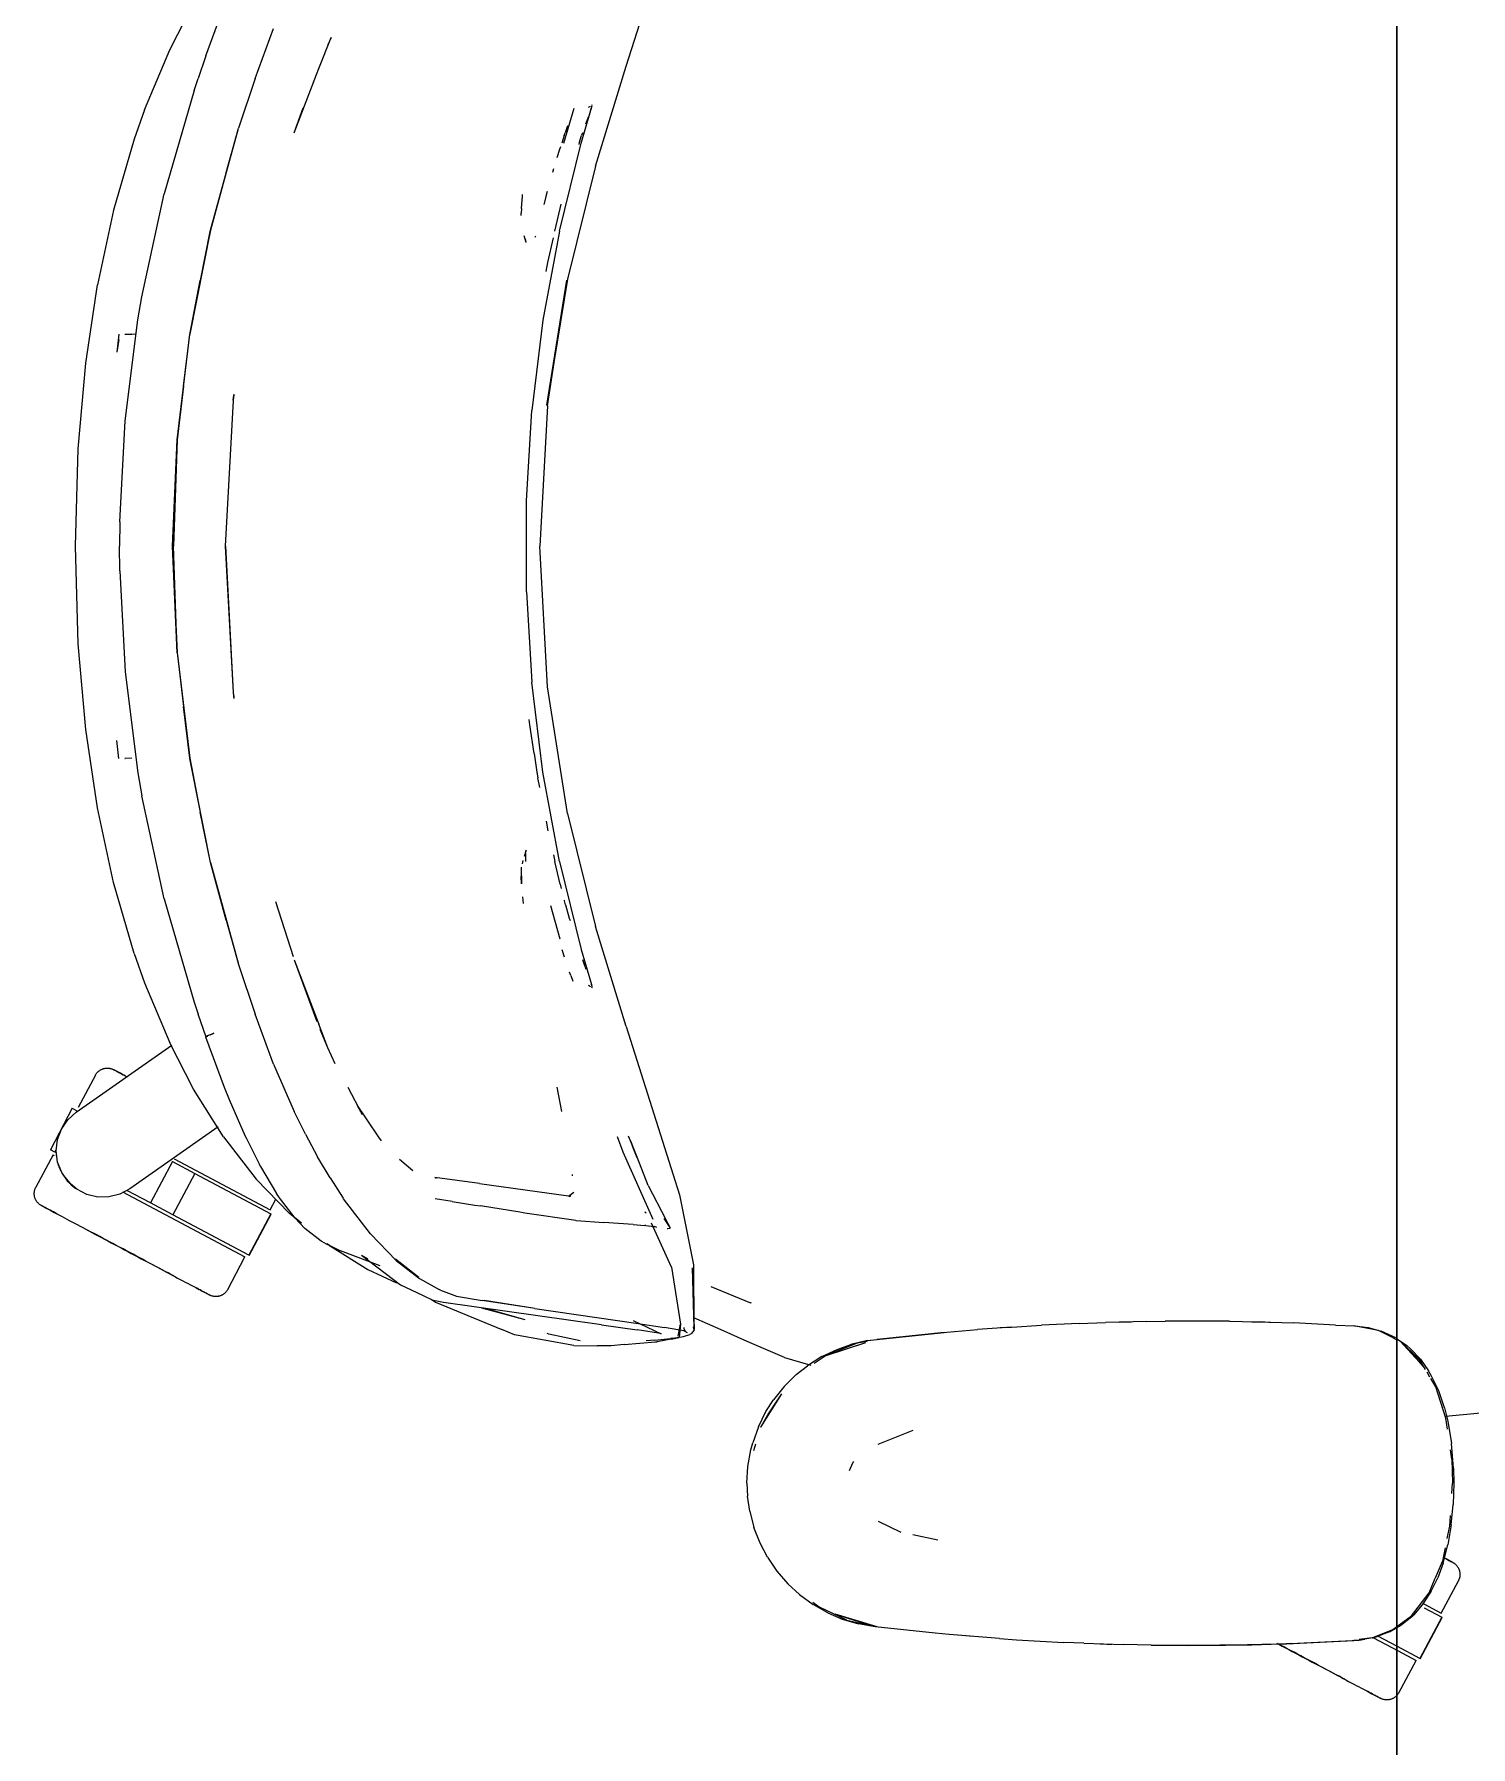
# Model space of a CAD drawing. Header units: millimetres. Extents: x 155927 to 317870, y -36033 to 97293.
# Drawn here: x 185136 to 185565, y 33172 to 33683 of the extents above; entities that cross this region are included whole.
import ezdxf

# ---------------------------------------------------------------- set-up
doc = ezdxf.new("R2010")
doc.units = ezdxf.units.MM
doc.header["$MEASUREMENT"] = 0
doc.layers.add('G-IMPT', color=8, linetype='CONTINUOUS', lineweight=9)
doc.layers.add('I-FURN', color=8, linetype='CONTINUOUS', lineweight=9)

msp = doc.modelspace()

# ---------------------------------------------------------------- linework, layer by layer
at = {"layer": 'G-IMPT'}
for p, q in [((185312.78, 33673.94), (185328.77, 33724.18)), ((185176.3, 33678.82), (185183.4, 33692.6)), ((185187.11, 33677.03), (185192.72, 33692.1)), ((185201.88, 33670.25), (185207.34, 33685.13)), ((185220.85, 33673.17), (185224.57, 33682.5)), ((185224.57, 33682.5), (185223.58, 33680.25)), ((185168.79, 33660.85), (185176.3, 33678.82)), ((185187.11, 33677.03), (185184.77, 33670.21)), ((185201.88, 33670.25), (185196.88, 33655.33)), ((185213.47, 33654), (185220.19, 33671.44)), ((185220.19, 33671.44), (185220.85, 33673.17)), ((185303.59, 33643.96), (185312.78, 33673.94)), ((185183.58, 33666.6), (185174.64, 33635.77)), ((185183.58, 33666.6), (185184.77, 33670.21)), ((185168.79, 33660.85), (185165.71, 33652.12)), ((185213.47, 33654), (185216.2, 33661.43)), ((185294.17, 33650.91), (185297.21, 33661.34)), ((185299.36, 33650.92), (185302.63, 33662.14)), ((185299.36, 33650.92), (185302.48, 33661.74)), ((185299.36, 33650.92), (185302.43, 33661.45)), ((185301.54, 33661.6), (185302.15, 33661.98)), ((185301.54, 33661.6), (185301.75, 33661.75)), ((185302.43, 33661.45), (185302.48, 33661.74)), ((185302.63, 33662.14), (185302.5, 33662.38)), ((185188.49, 33624.84), (185196.88, 33655.33)), ((185188.49, 33624.84), (185196.92, 33655.25)), ((185193.15, 33642.08), (185196.92, 33655.25)), ((185295.29, 33656.09), (185294.53, 33653.93)), ((185300.74, 33656.69), (185301.09, 33657.66)), ((185301.09, 33657.66), (185301.49, 33658.73)), ((185165.71, 33652.12), (185159.54, 33630.87)), ((185292.82, 33624.6), (185299.36, 33650.92)), ((185294.28, 33653.21), (185293.51, 33650.91)), ((185294.28, 33653.21), (185294.53, 33653.93)), ((185298.74, 33650.91), (185298.59, 33650.46)), ((185298.74, 33650.91), (185299.47, 33653.14)), ((185299.76, 33653.94), (185299.47, 33653.14)), ((185292.88, 33648.99), (185292.1, 33646.5)), ((185293.13, 33649.77), (185292.88, 33648.99)), ((185193.15, 33642.08), (185188.49, 33624.84)), ((185291.1, 33643.2), (185290.77, 33642.08)), ((185303.59, 33643.96), (185295.28, 33610.28)), ((185167.97, 33604.98), (185174.64, 33635.77)), ((185281.5, 33631.35), (185281.77, 33635.06)), ((185281.77, 33635.06), (185281.81, 33635.54)), ((185289.19, 33636.41), (185288.2, 33632.55)), ((185289.19, 33636.41), (185288.8, 33634.89)), ((185159.54, 33630.87), (185154.73, 33608.51)), ((185281.39, 33629.28), (185281.4, 33629.98)), ((185281.5, 33631.35), (185281.4, 33629.98)), ((185291.5, 33624.58), (185293.05, 33631.33)), ((185293.05, 33631.33), (185293.39, 33632.62)), ((185182.32, 33593.71), (185188.53, 33624.95)), ((185188.53, 33624.95), (185182.32, 33593.79)), ((185188.49, 33624.84), (185185.42, 33609.81)), ((185292.82, 33624.6), (185287.89, 33597.93)), ((185282.93, 33621.19), (185282.24, 33623.14)), ((185282.93, 33621.19), (185282.71, 33622.24)), ((185285.6, 33622.79), (185285.73, 33623.2)), ((185289.34, 33615.19), (185291.04, 33622.61)), ((185288.87, 33612.55), (185289.34, 33615.19)), ((185182.32, 33593.71), (185185.42, 33609.81)), ((185295.28, 33610.28), (185289.02, 33572.54)), ((185289.02, 33572.54), (185295.02, 33609.9)), ((185289.28, 33572.37), (185295.02, 33609.9)), ((185151.23, 33585.09), (185154.73, 33608.51)), ((185166.78, 33598.06), (185167.97, 33604.98)), ((185161.14, 33593.79), (185160.49, 33588.38)), ((185162.9, 33593.82), (185164.99, 33593.75)), ((185162.9, 33593.82), (185163.01, 33593.82)), ((185162.97, 33567.89), (185166.78, 33598.06)), ((185166.23, 33593.71), (185164.99, 33593.75)), ((185178.5, 33562.2), (185182.32, 33593.79)), ((185178.53, 33562.16), (185182.32, 33593.71)), ((185180.38, 33578.23), (185182.32, 33593.71)), ((185287.89, 33597.93), (185284.59, 33571.01)), ((185161.06, 33592.15), (185160.49, 33588.38)), ((185148.97, 33559.52), (185151.23, 33585.09)), ((185180.38, 33578.23), (185178.53, 33562.16)), ((185192.99, 33530.38), (185195.49, 33575.72)), ((185195.49, 33575.72), (185195.26, 33574.11)), ((185195.26, 33574.11), (185195.49, 33575.41)), ((185195.54, 33575.66), (185195.49, 33575.41)), ((185161.36, 33537.69), (185162.97, 33567.89)), ((185282.94, 33543.94), (185284.59, 33571.01)), ((185289.28, 33572.37), (185286.93, 33530.38)), ((185148.12, 33530.38), (185148.97, 33559.52)), ((185177.16, 33530.38), (185178.5, 33562.2)), ((185178.53, 33562.16), (185177.39, 33530.38)), ((185178.53, 33562.16), (185177.86, 33547.26)), ((185177.86, 33547.26), (185177.39, 33530.38)), ((185282.94, 33516.82), (185282.94, 33543.94)), ((185161.36, 33537.69), (185161.26, 33530.38)), ((185148.97, 33501.24), (185148.12, 33530.38)), ((185161.36, 33523.07), (185161.26, 33530.38)), ((185178.5, 33498.56), (185177.16, 33530.38)), ((185177.86, 33513.5), (185177.39, 33530.38)), ((185178.53, 33498.6), (185177.39, 33530.38)), ((185192.93, 33530.38), (185195.26, 33486.65)), ((185192.99, 33530.38), (185195.26, 33486.65)), ((185289.28, 33488.39), (185286.93, 33530.38)), ((185161.36, 33523.07), (185162.97, 33492.86)), ((185282.94, 33516.82), (185284.59, 33489.75)), ((185177.86, 33513.5), (185178.53, 33498.6)), ((185151.23, 33475.67), (185148.97, 33501.24)), ((185178.5, 33498.56), (185182.32, 33466.97)), ((185178.53, 33498.6), (185182.32, 33467.05)), ((185178.53, 33498.6), (185180.38, 33482.52)), ((185162.97, 33492.86), (185166.78, 33462.69)), ((185195.26, 33486.65), (185195.52, 33484.87)), ((185195.26, 33486.65), (185195.49, 33485.35)), ((185287.89, 33462.83), (185284.59, 33489.75)), ((185295.28, 33450.48), (185289.28, 33488.39)), ((185182.32, 33467.05), (185180.38, 33482.52)), ((185195.54, 33485.1), (185195.49, 33485.35)), ((185283.97, 33476.98), (185283.79, 33478.64)), ((185285.26, 33468.46), (185283.97, 33476.98)), ((185154.73, 33452.25), (185151.23, 33475.67)), ((185161.14, 33466.96), (185160.49, 33472.38)), ((185164.99, 33467.01), (185162.9, 33466.93)), ((185162.9, 33466.93), (185163.01, 33466.93)), ((185188.49, 33435.92), (185182.32, 33467.05)), ((185182.32, 33467.05), (185185.42, 33450.94)), ((185188.49, 33435.92), (185182.32, 33466.97)), ((185285.26, 33468.46), (185286.12, 33462.83)), ((185166.78, 33462.69), (185167.97, 33455.77)), ((185286.12, 33462.83), (185286.36, 33461.2)), ((185286.92, 33458.3), (185286.36, 33461.2)), ((185292.82, 33436.16), (185287.89, 33462.83)), ((185174.64, 33424.98), (185167.97, 33455.77)), ((185159.54, 33429.88), (185154.73, 33452.25)), ((185188.49, 33435.92), (185185.42, 33450.94)), ((185295.28, 33450.48), (185303.59, 33416.79)), ((185288.84, 33448.2), (185289.38, 33445.38)), ((185193.15, 33418.67), (185188.49, 33435.92)), ((185188.49, 33435.92), (185196.88, 33405.42)), ((185188.49, 33435.92), (185196.92, 33405.51)), ((185281.93, 33436.5), (185281.64, 33435.46)), ((185282.93, 33439.57), (185282.24, 33437.62)), ((185282.67, 33436.35), (185282.68, 33436.21)), ((185282.71, 33438.52), (185282.68, 33436.21)), ((185282.71, 33438.52), (185282.93, 33439.57)), ((185291.04, 33438.15), (185291.5, 33436.18)), ((185293.05, 33429.42), (185291.5, 33436.18)), ((185292.82, 33436.16), (185299.36, 33409.84)), ((185165.71, 33408.64), (185159.54, 33429.88)), ((185281.39, 33434.51), (185281.48, 33429.45)), ((185281.39, 33434.51), (185281.4, 33431.73)), ((185281.48, 33429.45), (185281.4, 33431.73)), ((185174.64, 33424.98), (185183.58, 33394.16)), ((185281.79, 33425.66), (185282.01, 33423.57)), ((185293.05, 33429.42), (185293.39, 33428.13)), ((185294.35, 33424.41), (185294.3, 33424.58)), ((185207.94, 33424.24), (185209.02, 33420.8)), ((185207.94, 33424.24), (185213.2, 33407.75)), ((185293.08, 33412.94), (185290.28, 33422.95)), ((185294.67, 33423.27), (185294.35, 33424.41)), ((185294.67, 33423.27), (185295.78, 33419.27)), ((185193.15, 33418.67), (185196.92, 33405.51)), ((185295.78, 33419.27), (185295.99, 33418.58)), ((185312.78, 33386.82), (185303.59, 33416.79)), ((185293.52, 33409.85), (185294.25, 33407.64)), ((185299.36, 33409.84), (185302.44, 33399.41)), ((185165.71, 33408.64), (185168.79, 33399.91)), ((185196.88, 33405.42), (185201.88, 33390.51)), ((185213.47, 33406.76), (185220.29, 33388.36)), ((185213.47, 33406.76), (185220.19, 33389.31)), ((185300.52, 33404.64), (185299.78, 33406.74)), ((185300.52, 33404.64), (185300.77, 33403.98)), ((185168.79, 33399.91), (185176.3, 33381.93)), ((185296.24, 33402.09), (185295.86, 33403.1)), ((185296.24, 33402.09), (185296.85, 33400.43)), ((185301.54, 33399.16), (185301.75, 33399.01)), ((185301.54, 33399.16), (185302.15, 33398.77)), ((185302.5, 33399.14), (185302.44, 33399.41)), ((185302.58, 33398.85), (185302.5, 33399.14)), ((185183.58, 33394.16), (185184.77, 33390.55)), ((185302.55, 33398.39), (185302.63, 33398.62)), ((185302.63, 33398.62), (185302.58, 33398.85)), ((185187.18, 33383.62), (185184.77, 33390.55)), ((185207.34, 33375.63), (185201.88, 33390.51)), ((185220.19, 33389.31), (185220.85, 33387.59)), ((185187.14, 33383.62), (185187.18, 33383.75)), ((185192.72, 33368.66), (185187.14, 33383.62)), ((185187.18, 33383.75), (185187.58, 33384.02)), ((185187.18, 33383.75), (185187.19, 33383.8)), ((185187.18, 33383.75), (185187.18, 33383.62)), ((185187.58, 33384.02), (185187.19, 33383.8)), ((185188.41, 33384.4), (185187.58, 33384.02)), ((185187.76, 33384.12), (185187.58, 33384.02)), ((185188.41, 33384.4), (185187.76, 33384.12)), ((185188.41, 33384.4), (185189.47, 33384.83)), ((185188.41, 33384.4), (185188.87, 33384.6)), ((185189.47, 33384.83), (185188.87, 33384.6)), ((185223.58, 33380.51), (185220.85, 33387.59)), ((185223.58, 33380.51), (185221.27, 33385.95)), ((185312.78, 33386.82), (185328.77, 33336.58)), ((185183.4, 33368.16), (185176.3, 33381.93)), ((185225.77, 33375.66), (185223.58, 33380.51)), ((185207.34, 33375.63), (185213.52, 33361.4)), ((185194.19, 33364.97), (185192.72, 33368.66)), ((185229.59, 33368.72), (185233.83, 33360.51)), ((185292.06, 33368.71), (185293.47, 33361.45)), ((185192.37, 33353.86), (185183.4, 33368.16)), ((185198.97, 33354.02), (185194.19, 33364.97)), ((185232.33, 33363.28), (185234.88, 33359.53)), ((185232.33, 33363.28), (185233.83, 33360.51)), ((185216.91, 33354.67), (185213.52, 33361.4)), ((185234.88, 33359.53), (185235.28, 33358.95)), ((185235.28, 33358.95), (185238.77, 33353.82)), ((185192.37, 33353.86), (185202.18, 33341.26)), ((185199.19, 33353.57), (185198.97, 33354.02)), ((185198.97, 33354.02), (185203.49, 33344.96)), ((185198.97, 33354.02), (185203.19, 33345.56)), ((185199.19, 33353.57), (185203.49, 33344.96)), ((185216.91, 33354.67), (185220.48, 33347.88)), ((185238.77, 33353.82), (185239.52, 33352.71)), ((185310.05, 33353.98), (185311.79, 33349.4)), ((185314.07, 33352.66), (185313.51, 33354.08)), ((185224.25, 33341.65), (185220.48, 33347.88)), ((185311.79, 33349.4), (185320.71, 33329.24)), ((185316.09, 33347.76), (185314.07, 33352.66)), ((185314.07, 33352.66), (185316.09, 33347.56)), ((185316.09, 33347.56), (185314.69, 33351.09)), ((185203.49, 33344.96), (185203.19, 33345.56)), ((185203.49, 33344.96), (185208.23, 33336.97)), ((185245.05, 33347.18), (185248.95, 33343.85)), ((185319.34, 33339.29), (185316.09, 33347.76)), ((185212.13, 33330.97), (185202.18, 33341.26)), ((185224.25, 33341.65), (185228.13, 33335.56)), ((185268.9, 33339.91), (185255.54, 33341.68)), ((185255.54, 33341.68), (185256.02, 33341.54)), ((185268.9, 33339.91), (185296.23, 33336.17)), ((185296.73, 33342.23), (185296.69, 33342.58)), ((185319.34, 33339.29), (185324.62, 33329.18)), ((185209.09, 33335.68), (185208.23, 33336.97)), ((185213.8, 33329.55), (185209.09, 33335.68)), ((185228.3, 33335.3), (185228.13, 33335.56)), ((185236.32, 33324.86), (185228.3, 33335.3)), ((185260.71, 33334.55), (185255.64, 33335.3)), ((185260.71, 33334.55), (185267.55, 33333.49)), ((185267.55, 33333.49), (185269.21, 33333.23)), ((185280.98, 33331.36), (185269.21, 33333.23)), ((185297.09, 33337.28), (185295.53, 33336.04)), ((185295.74, 33336.08), (185295.97, 33336.12)), ((185296.23, 33336.17), (185295.97, 33336.12)), ((185328.77, 33336.58), (185332.96, 33315.62)), ((185215.71, 33328.05), (185212.13, 33330.97)), ((185213.8, 33329.55), (185216.7, 33326.52)), ((185282.53, 33331.11), (185280.98, 33331.36)), ((185297.75, 33328.9), (185282.53, 33331.11)), ((185297.75, 33328.9), (185297.83, 33328.89)), ((185297.83, 33328.89), (185306.07, 33328.28)), ((185314.91, 33327.64), (185306.07, 33328.28)), ((185314.91, 33327.64), (185318.32, 33327.39)), ((185318.69, 33327.35), (185318.32, 33327.39)), ((185318.34, 33331.41), (185318.77, 33331.14)), ((185318.69, 33327.35), (185321.15, 33327.06)), ((185326.33, 33314.92), (185320.37, 33328.05)), ((185325.97, 33326.73), (185324.13, 33329.43)), ((185325.97, 33326.73), (185324.62, 33329.18)), ((185221.56, 33322.66), (185216.7, 33326.52)), ((185222.7, 33322.05), (185221.56, 33322.66)), ((185244.05, 33316.96), (185236.32, 33324.86)), ((185321.15, 33327.06), (185321.22, 33327.04)), ((185321.99, 33326.76), (185321.22, 33327.04)), ((185325.09, 33326.43), (185325.25, 33326.45)), ((185325.25, 33326.45), (185325.94, 33326.6)), ((185325.94, 33326.6), (185325.97, 33326.73)), ((185325.97, 33326.73), (185326, 33326.9)), ((185222.7, 33322.05), (185225.14, 33320.87)), ((185224.06, 33321.35), (185223.29, 33321.85)), ((185224.06, 33321.35), (185235.5, 33314.23)), ((185225.14, 33320.87), (185227.36, 33319.8)), ((185239.27, 33315.29), (185227.36, 33319.8)), ((185233.62, 33318.52), (185245.27, 33309.61)), ((185233.62, 33318.52), (185235.57, 33317.41)), ((185250.79, 33311.87), (185243.84, 33317.27)), ((185243.84, 33317.27), (185247.42, 33314.46)), ((185235.5, 33314.23), (185244.13, 33310.25)), ((185244.05, 33316.96), (185251.02, 33311.54)), ((185250.79, 33311.87), (185247.42, 33314.46)), ((185326.33, 33314.92), (185329.05, 33297.87)), ((185332.52, 33314.73), (185333.11, 33296.29)), ((185332.52, 33314.73), (185333.01, 33296.75)), ((185332.96, 33315.62), (185333.01, 33296.75)), ((185245.27, 33309.61), (185251.84, 33306.54)), ((185251.02, 33311.54), (185256.85, 33308.26)), ((185257.28, 33308.04), (185256.85, 33308.26)), ((185257.28, 33308.04), (185262.07, 33306.29)), ((185338.1, 33309.19), (185349.96, 33304.27)), ((185251.84, 33306.54), (185255.21, 33304.97)), ((185254.59, 33305.26), (185255.76, 33304.49)), ((185258.2, 33304.33), (185255.21, 33304.97)), ((185255.76, 33304.49), (185272.22, 33297.69)), ((185305.41, 33297.65), (185258.2, 33304.33)), ((185262.07, 33306.29), (185269.74, 33304.99)), ((185282.62, 33299.2), (185269.67, 33302.71)), ((185284.9, 33302.69), (185269.74, 33304.99)), ((185284.9, 33302.69), (185270.32, 33304.92)), ((185285.5, 33302.6), (185270.32, 33304.92)), ((185282.62, 33299.2), (185270.73, 33302.56)), ((185285.5, 33302.6), (185316.38, 33298.04)), ((185350.23, 33304.16), (185349.96, 33304.27)), ((185272.22, 33297.69), (185275.58, 33296.3)), ((185305.41, 33297.65), (185316.08, 33296.21)), ((185314.83, 33299.02), (185323.26, 33295.02)), ((185316.38, 33298.04), (185324.23, 33296.93)), ((185330.5, 33295.82), (185324.23, 33296.93)), ((185328.36, 33294.29), (185329.05, 33297.87)), ((185328.36, 33294.29), (185328.98, 33297.84)), ((185328.98, 33297.84), (185328.6, 33293.88)), ((185330.15, 33296.37), (185330.08, 33296.87)), ((185333.13, 33296.17), (185332.94, 33297.04)), ((185332.94, 33297.04), (185332.97, 33296.93)), ((185333.01, 33296.75), (185332.97, 33296.93)), ((185341.17, 33296.16), (185333, 33299.73)), ((185333.11, 33296.29), (185333.01, 33296.75)), ((185428.08, 33297.03), (185417.79, 33296.3)), ((185426.04, 33296.89), (185424.62, 33296.76)), ((185426.04, 33296.89), (185427.94, 33296.98)), ((185428.08, 33297.03), (185436.95, 33297.59)), ((185448.26, 33298.13), (185436.95, 33297.59)), ((185448.26, 33298.13), (185456.14, 33298.42)), ((185468.44, 33298.72), (185456.14, 33298.42)), ((185460.01, 33298.5), (185461.67, 33298.58)), ((185461.67, 33298.58), (185463.74, 33298.58)), ((185468.44, 33298.72), (185473.91, 33298.79)), ((185488.63, 33298.8), (185473.91, 33298.79)), ((185493.14, 33298.74), (185488.63, 33298.8)), ((185493.14, 33298.74), (185508.81, 33298.37)), ((185499.87, 33298.57), (185502.08, 33298.57)), ((185505.41, 33298.42), (185502.08, 33298.57)), ((185508.81, 33298.37), (185512.35, 33298.24)), ((185524.91, 33297.63), (185512.35, 33298.24)), ((185524.91, 33297.63), (185530.58, 33297.34)), ((185537.7, 33295.97), (185530.35, 33297.34)), ((185530.58, 33297.34), (185534.59, 33296.84)), ((185534.59, 33296.84), (185538.54, 33295.78)), ((185279.44, 33294.71), (185275.58, 33296.3)), ((185297.14, 33291.47), (185279.44, 33294.71)), ((185289.69, 33294.92), (185289.12, 33295.08)), ((185299, 33292.88), (185289.69, 33294.92)), ((185312.23, 33291.78), (185308.27, 33291.44)), ((185312.23, 33291.78), (185321.55, 33292.59)), ((185317.38, 33296), (185316.08, 33296.21)), ((185322.4, 33295.17), (185317.38, 33296)), ((185321.39, 33293.1), (185318.79, 33292.89)), ((185321.39, 33293.1), (185326.07, 33293.62)), ((185321.55, 33292.59), (185322.02, 33292.63)), ((185326.27, 33293.44), (185322.02, 33292.63)), ((185323.26, 33295.02), (185322.4, 33295.17)), ((185326.69, 33293.7), (185326.07, 33293.62)), ((185326.27, 33293.44), (185328.6, 33293.88)), ((185326.69, 33293.7), (185329.96, 33294.23)), ((185329.88, 33295.99), (185330.98, 33295.43)), ((185329.88, 33295.99), (185330.5, 33295.82)), ((185329.96, 33294.23), (185331.83, 33294.78)), ((185330.15, 33296.37), (185330.47, 33295.83)), ((185330.47, 33295.83), (185330.98, 33295.43)), ((185332.37, 33295.11), (185331.83, 33294.78)), ((185332.37, 33295.11), (185332.74, 33295.6)), ((185333.13, 33296.17), (185332.74, 33295.6)), ((185349, 33292.74), (185341.17, 33296.16)), ((185360.12, 33287.88), (185349, 33292.74)), ((185372.61, 33288.56), (185384.46, 33292.38)), ((185381.83, 33292.17), (185372.61, 33288.56)), ((185375.31, 33289.46), (185384.46, 33292.38)), ((185375.87, 33290.36), (185380, 33291.81)), ((185384.96, 33292.96), (185380, 33291.81)), ((185384.88, 33292.75), (185381.83, 33292.17)), ((185384.96, 33292.96), (185407.91, 33295.42)), ((185384.96, 33292.96), (185406.4, 33295.31)), ((185384.96, 33292.96), (185387.78, 33293.29)), ((185407.91, 33295.42), (185387.78, 33293.29)), ((185406.4, 33295.31), (185417.79, 33296.3)), ((185541.96, 33293.87), (185537.7, 33295.97)), ((185542.87, 33293.79), (185538.54, 33295.78)), ((185541.96, 33293.87), (185543.23, 33293.24)), ((185543.23, 33293.54), (185546.09, 33291.59)), ((185544.2, 33292.77), (185546.61, 33290.53)), ((185551.1, 33285.37), (185544.2, 33292.77)), ((185549.9, 33287.46), (185544.2, 33292.77)), ((185547.41, 33290.45), (185546.09, 33291.59)), ((185297.14, 33291.47), (185304.1, 33291.44)), ((185308.27, 33291.44), (185304.1, 33291.44)), ((185360.12, 33287.88), (185367.95, 33285.63)), ((185371.28, 33288.17), (185366.96, 33285.44)), ((185372.61, 33288.56), (185369.03, 33286.14)), ((185371.28, 33288.17), (185375.87, 33290.36)), ((185372.61, 33288.56), (185375.31, 33289.46)), ((185549.68, 33287), (185546.61, 33290.53)), ((185547.41, 33290.45), (185550.27, 33287.41)), ((185551.1, 33285.37), (185549.82, 33286.84)), ((185551.79, 33284.31), (185549.9, 33287.46)), ((185550.27, 33287.41), (185552.72, 33283.95)), ((185360.05, 33279.27), (185363.65, 33282.81)), ((185363.65, 33282.81), (185366.96, 33285.44)), ((185553.12, 33282.08), (185552.26, 33283.52)), ((185553.52, 33282.58), (185552.72, 33283.95)), ((185554.87, 33279.16), (185553.4, 33281.61)), ((185555.73, 33277.94), (185553.52, 33282.58)), ((185353, 33267.14), (185359.32, 33277.09)), ((185355.16, 33270.81), (185359.32, 33277.09)), ((185360.05, 33279.27), (185356.86, 33275.29)), ((185557.9, 33269.77), (185554.87, 33279.16)), ((185557.47, 33272.85), (185555.73, 33277.94)), ((185352.35, 33267.23), (185354.59, 33271.74)), ((185354.59, 33271.74), (185356.86, 33275.29)), ((185557.47, 33272.85), (185558.45, 33268.93)), ((185557.77, 33270.39), (185573.64, 33271.83)), ((185352.35, 33267.23), (185350.64, 33262.46)), ((185353, 33267.14), (185355.16, 33270.81)), ((185398.48, 33266.06), (185388.05, 33261.92)), ((185558.36, 33266.48), (185557.9, 33269.77)), ((185558.45, 33268.93), (185559.56, 33262.17)), ((185350.07, 33260.33), (185350.64, 33262.46)), ((185351.44, 33262.02), (185350.82, 33259.99)), ((185560.14, 33254.85), (185559.56, 33262.17)), ((185349.2, 33255.38), (185350.07, 33260.33)), ((185379.51, 33254.17), (185380.53, 33256.39)), ((185380.53, 33256.39), (185380.83, 33256.84)), ((185559.62, 33257.51), (185559.23, 33260.29)), ((185559.62, 33257.51), (185559.85, 33250.34)), ((185348.9, 33250.34), (185349.2, 33255.38)), ((185560.14, 33254.85), (185560.23, 33250.34)), ((185348.9, 33250.34), (185349.07, 33246.5)), ((185349.72, 33241.98), (185349.07, 33246.5)), ((185559.66, 33247.23), (185559.85, 33250.34)), ((185560.23, 33250.34), (185560.05, 33244.01)), ((185349.72, 33241.98), (185350.98, 33237.12)), ((185559.07, 33237.52), (185559.26, 33240.72)), ((185559.48, 33237.86), (185560.05, 33244.01)), ((185352.81, 33232.4), (185350.98, 33237.12)), ((185388.15, 33238.97), (185394.93, 33235.7)), ((185558.3, 33233.77), (185559.07, 33237.52)), ((185559.48, 33237.86), (185558.48, 33231.92)), ((185355, 33228.24), (185352.81, 33232.4)), ((185405.98, 33233.36), (185398.54, 33234.93)), ((185557.03, 33227.56), (185557.74, 33231.02)), ((185557.05, 33226.44), (185558.48, 33231.92)), ((185355, 33228.24), (185357.83, 33224.07)), ((185557.03, 33227.56), (185554.7, 33221.93)), ((185557.05, 33226.44), (185555.47, 33222.11)), ((185357.83, 33224.07), (185361.16, 33220.24)), ((185364.59, 33217.07), (185361.16, 33220.24)), ((185552.86, 33217.54), (185554.7, 33221.93)), ((185553.48, 33218.03), (185555.47, 33222.11)), ((185364.59, 33217.07), (185368.68, 33214.08)), ((185368.63, 33214.77), (185370.74, 33213.17)), ((185547.64, 33210.75), (185552.86, 33217.54)), ((185553.48, 33218.03), (185550.83, 33213.99)), ((185373.12, 33211.56), (185368.68, 33214.08)), ((185378.81, 33209.44), (185370.74, 33213.17)), ((185373.12, 33211.56), (185377.36, 33209.75)), ((185387.78, 33207.39), (185375.31, 33211.22)), ((185375.31, 33211.22), (185384.46, 33208.31)), ((185377.36, 33209.75), (185382.22, 33208.29)), ((185543.23, 33207.48), (185547.64, 33210.75)), ((185544.42, 33207.87), (185548.16, 33210.95)), ((185550.83, 33213.99), (185548.16, 33210.95)), ((185378.81, 33209.44), (185387.21, 33207.52)), ((185387.26, 33207.39), (185382.22, 33208.29)), ((185387.78, 33207.39), (185384.46, 33208.31)), ((185405.19, 33205.49), (185387.26, 33207.39)), ((185409.32, 33205.14), (185405.19, 33205.49)), ((185424.38, 33203.89), (185409.32, 33205.14)), ((185416.19, 33204.54), (185414.52, 33204.71)), ((185535.82, 33204.17), (185542.02, 33206.58)), ((185536, 33204.15), (185537.35, 33204.52)), ((185540.99, 33205.91), (185537.35, 33204.52)), ((185540.99, 33205.91), (185543.23, 33207.19)), ((185542.02, 33206.58), (185543.23, 33207.48)), ((185543.23, 33207.19), (185544.42, 33207.87)), ((185424.38, 33203.89), (185429.46, 33203.57)), ((185429.46, 33203.57), (185443.6, 33202.76)), ((185449.63, 33202.5), (185443.6, 33202.76)), ((185449.63, 33202.5), (185461.39, 33202.11)), ((185454.51, 33202.36), (185456.45, 33202.25)), ((185456.45, 33202.25), (185457.95, 33202.24)), ((185469.8, 33201.95), (185461.39, 33202.11)), ((185469.8, 33201.95), (185499.82, 33202.07)), ((185469.8, 33201.95), (185489.99, 33201.9)), ((185469.8, 33201.95), (185480.6, 33201.86)), ((185499.82, 33202.07), (185480.6, 33201.86)), ((185489.5, 33201.95), (185492.03, 33201.92)), ((185489.99, 33201.9), (185511.39, 33202.41)), ((185489.99, 33201.9), (185510.18, 33202.37)), ((185489.99, 33201.9), (185499.82, 33202.07)), ((185492.03, 33201.92), (185493.94, 33201.99)), ((185499.82, 33202.07), (185511.39, 33202.41)), ((185510.18, 33202.37), (185531.96, 33203.46)), ((185510.18, 33202.37), (185530.35, 33203.34)), ((185511.39, 33202.41), (185510.18, 33202.37)), ((185511.39, 33202.41), (185531.96, 33203.46)), ((185528.12, 33203.26), (185530.35, 33203.34)), ((185531.96, 33203.46), (185530.35, 33203.34)), ((185531.96, 33203.46), (185533.61, 33203.71)), ((185535.82, 33204.17), (185531.98, 33203.59)), ((185536, 33204.15), (185533.61, 33203.71))]:
    msp.add_line(p, q, dxfattribs=at)
at = {"layer": 'I-FURN'}
for p, q in [((185543.23, 34208.14), (185543.23, 32808.14)), ((185543.23, 32808.14), (185543.23, 34208.14)), ((185148.34, 33361.24), (185176.93, 33381.26)), ((185154.86, 33373.31), (185154.98, 33373.42)), ((185154.98, 33373.42), (185155.1, 33373.52)), ((185155.1, 33373.52), (185155.23, 33373.62)), ((185155.23, 33373.62), (185155.36, 33373.72)), ((185155.36, 33373.72), (185155.49, 33373.8)), ((185155.49, 33373.8), (185155.63, 33373.89)), ((185155.63, 33373.89), (185155.77, 33373.96)), ((185155.77, 33373.96), (185155.91, 33374.04)), ((185155.91, 33374.04), (185156.06, 33374.1)), ((185156.06, 33374.1), (185156.21, 33374.16)), ((185156.21, 33374.16), (185156.36, 33374.22)), ((185156.36, 33374.22), (185156.52, 33374.26)), ((185156.52, 33374.26), (185156.67, 33374.31)), ((185156.67, 33374.31), (185156.83, 33374.34)), ((185156.83, 33374.34), (185156.99, 33374.37)), ((185156.99, 33374.37), (185157.15, 33374.39)), ((185157.15, 33374.39), (185157.31, 33374.41)), ((185157.31, 33374.41), (185157.47, 33374.42)), ((185157.47, 33374.42), (185157.63, 33374.42)), ((185157.63, 33374.42), (185157.79, 33374.42)), ((185157.79, 33374.42), (185157.95, 33374.41)), ((185157.95, 33374.41), (185158.11, 33374.4)), ((185158.11, 33374.4), (185158.27, 33374.37)), ((185158.27, 33374.37), (185158.43, 33374.35)), ((185158.43, 33374.35), (185158.59, 33374.31)), ((185158.59, 33374.31), (185158.74, 33374.27)), ((185158.74, 33374.27), (185158.9, 33374.22)), ((185158.9, 33374.22), (185159.05, 33374.17)), ((185159.05, 33374.17), (185159.2, 33374.11)), ((185159.2, 33374.11), (185159.35, 33374.04)), ((185159.35, 33374.04), (185159.49, 33373.97)), ((185159.49, 33373.97), (185159.53, 33373.95)), ((185159.53, 33373.95), (185159.55, 33373.94)), ((185159.54, 33373.95), (185159.53, 33373.95)), ((185159.58, 33373.93), (185159.54, 33373.95)), ((185159.55, 33373.94), (185159.61, 33373.91)), ((185159.66, 33373.88), (185159.58, 33373.93)), ((185159.61, 33373.91), (185159.71, 33373.86)), ((185159.78, 33373.82), (185159.66, 33373.88)), ((185159.71, 33373.86), (185159.85, 33373.78)), ((185159.94, 33373.73), (185159.78, 33373.82)), ((185159.85, 33373.78), (185160.03, 33373.69)), ((185160.15, 33373.63), (185159.94, 33373.73)), ((185160.03, 33373.69), (185160.25, 33373.57)), ((185160.39, 33373.5), (185160.15, 33373.63)), ((185160.25, 33373.57), (185160.51, 33373.43)), ((185160.67, 33373.35), (185160.39, 33373.5)), ((185160.51, 33373.43), (185160.81, 33373.27)), ((185154.08, 33372.29), (185148.93, 33362.6)), ((185154.08, 33372.29), (185154.16, 33372.43)), ((185154.16, 33372.43), (185154.24, 33372.56)), ((185154.24, 33372.56), (185154.33, 33372.7)), ((185154.33, 33372.7), (185154.43, 33372.83)), ((185154.43, 33372.83), (185154.53, 33372.96)), ((185154.53, 33372.96), (185154.63, 33373.08)), ((185154.63, 33373.08), (185154.74, 33373.2)), ((185154.74, 33373.2), (185154.86, 33373.31)), ((185160.98, 33373.18), (185160.67, 33373.35)), ((185160.81, 33373.27), (185161.14, 33373.1)), ((185161.34, 33372.99), (185160.98, 33373.18)), ((185161.14, 33373.1), (185161.52, 33372.9)), ((185161.73, 33372.78), (185161.34, 33372.99)), ((185161.52, 33372.9), (185161.93, 33372.68)), ((185162.16, 33372.55), (185161.73, 33372.78)), ((185161.93, 33372.68), (185162.37, 33372.44)), ((185162.63, 33372.31), (185162.16, 33372.55)), ((185162.37, 33372.44), (185162.85, 33372.19)), ((185163.13, 33372.04), (185162.63, 33372.31)), ((185162.85, 33372.19), (185163.37, 33371.91)), ((185163.66, 33371.75), (185163.13, 33372.04)), ((185147.18, 33362.4), (185140.61, 33350.04)), ((185143.93, 33356.2), (185145.83, 33358.98)), ((185145.83, 33358.98), (185148.34, 33361.24)), ((185147.18, 33362.4), (185148.57, 33361.66)), ((185148.57, 33361.66), (185148.49, 33361.7)), ((185142.37, 33349.68), (185142.76, 33353.03)), ((185142.76, 33353.03), (185143.93, 33356.2)), ((185190.82, 33356.82), (185164.39, 33338.31)), ((185141.42, 33348.47), (185136.27, 33338.79)), ((185142, 33349.3), (185140.61, 33350.04)), ((185141.42, 33348.47), (185141.79, 33348.27)), ((185141.92, 33349.34), (185142, 33349.3)), ((185142, 33349.3), (185142.4, 33350.05)), ((185142.8, 33346.34), (185142.37, 33349.68)), ((185144.02, 33343.19), (185142.8, 33346.34)), ((185145.95, 33340.43), (185144.02, 33343.19)), ((185177.16, 33346.46), (185170.58, 33334.1)), ((185177.16, 33346.46), (185183.8, 33342.93)), ((185183.8, 33342.93), (185177.22, 33330.57)), ((185177.63, 33347.34), (185206.32, 33332.08)), ((185183.8, 33342.93), (185206.51, 33330.85)), ((185135.85, 33337.53), (185135.88, 33337.69)), ((185135.88, 33337.69), (185135.91, 33337.85)), ((185135.91, 33337.85), (185135.95, 33338)), ((185135.95, 33338), (185136, 33338.16)), ((185136, 33338.16), (185136.05, 33338.31)), ((185136.05, 33338.31), (185136.11, 33338.46)), ((185136.11, 33338.46), (185136.18, 33338.6)), ((185136.18, 33338.6), (185136.25, 33338.75)), ((185136.25, 33338.75), (185136.27, 33338.79)), ((185144.5, 33342.35), (185146.79, 33339.57)), ((185148.49, 33338.21), (185145.95, 33340.43)), ((185146.79, 33339.57), (185148.21, 33338.41)), ((185151.49, 33336.66), (185148.49, 33338.21)), ((185164.39, 33338.31), (185161.41, 33336.73)), ((185170.58, 33334.1), (185163.53, 33337.85)), ((185135.8, 33337.05), (185135.81, 33337.21)), ((185135.8, 33336.89), (185135.8, 33337.05)), ((185135.8, 33336.73), (185135.8, 33336.89)), ((185135.81, 33336.56), (185135.8, 33336.73)), ((185135.81, 33337.21), (185135.83, 33337.37)), ((185135.83, 33336.4), (185135.81, 33336.56)), ((185135.83, 33337.37), (185135.85, 33337.53)), ((185135.85, 33336.24), (185135.83, 33336.4)), ((185135.88, 33336.09), (185135.85, 33336.24)), ((185135.91, 33335.93), (185135.88, 33336.09)), ((185135.96, 33335.77), (185135.91, 33335.93)), ((185136, 33335.62), (185135.96, 33335.77)), ((185136.06, 33335.47), (185136, 33335.62)), ((185136.12, 33335.32), (185136.06, 33335.47)), ((185136.18, 33335.17), (185136.12, 33335.32)), ((185136.26, 33335.03), (185136.18, 33335.17)), ((185136.33, 33334.89), (185136.26, 33335.03)), ((185136.42, 33334.75), (185136.33, 33334.89)), ((185136.51, 33334.61), (185136.42, 33334.75)), ((185136.6, 33334.48), (185136.51, 33334.61)), ((185136.7, 33334.35), (185136.6, 33334.48)), ((185136.8, 33334.23), (185136.7, 33334.35)), ((185136.91, 33334.11), (185136.8, 33334.23)), ((185137.03, 33334), (185136.91, 33334.11)), ((185137.14, 33333.89), (185137.03, 33334)), ((185137.27, 33333.78), (185137.14, 33333.89)), ((185137.39, 33333.68), (185137.27, 33333.78)), ((185137.52, 33333.59), (185137.39, 33333.68)), ((185137.66, 33333.5), (185137.52, 33333.59)), ((185137.79, 33333.42), (185137.66, 33333.5)), ((185137.94, 33333.34), (185137.79, 33333.42)), ((185137.94, 33333.33), (185137.94, 33333.34)), ((185137.94, 33333.34), (185137.96, 33333.33)), ((185137.98, 33333.31), (185137.94, 33333.33)), ((185137.96, 33333.33), (185138.02, 33333.29)), ((185138.06, 33333.27), (185137.98, 33333.31)), ((185138.02, 33333.29), (185138.12, 33333.24)), ((185138.19, 33333.2), (185138.06, 33333.27)), ((185138.12, 33333.24), (185138.26, 33333.17)), ((185138.35, 33333.12), (185138.19, 33333.2)), ((185138.26, 33333.17), (185138.44, 33333.07)), ((185138.55, 33333.01), (185138.35, 33333.12)), ((185138.44, 33333.07), (185138.66, 33332.95)), ((185138.79, 33332.88), (185138.55, 33333.01)), ((185138.66, 33332.95), (185138.91, 33332.82)), ((185139.07, 33332.73), (185138.79, 33332.88)), ((185138.91, 33332.82), (185139.21, 33332.66)), ((185139.39, 33332.56), (185139.07, 33332.73)), ((185139.21, 33332.66), (185139.55, 33332.48)), ((185139.74, 33332.38), (185139.39, 33332.56)), ((185139.55, 33332.48), (185139.92, 33332.28)), ((185154.77, 33335.87), (185151.49, 33336.66)), ((185158.14, 33335.9), (185154.77, 33335.87)), ((185161.41, 33336.73), (185158.14, 33335.9)), ((185162.2, 33337.42), (185198.81, 33317.96)), ((185177.22, 33330.57), (185170.58, 33334.1)), ((185206.32, 33332.08), (185208, 33335.24)), ((185140.14, 33332.17), (185139.74, 33332.38)), ((185139.92, 33332.28), (185140.33, 33332.06)), ((185140.57, 33331.94), (185140.14, 33332.17)), ((185140.33, 33332.06), (185140.78, 33331.83)), ((185141.03, 33331.69), (185140.57, 33331.94)), ((185140.78, 33331.83), (185141.26, 33331.57)), ((185141.53, 33331.42), (185141.03, 33331.69)), ((185141.26, 33331.57), (185141.77, 33331.3)), ((185142.07, 33331.14), (185141.53, 33331.42)), ((185141.77, 33331.3), (185142.33, 33331)), ((185142.64, 33330.84), (185142.07, 33331.14)), ((185142.33, 33331), (185142.91, 33330.69)), ((185142.91, 33330.69), (185143.53, 33330.36)), ((185143.53, 33330.36), (185144.17, 33330.02)), ((185144.17, 33330.02), (185144.85, 33329.66)), ((185144.85, 33329.66), (185145.56, 33329.28)), ((185145.56, 33329.28), (185146.29, 33328.89)), ((185146.29, 33328.89), (185147.06, 33328.49)), ((185147.06, 33328.49), (185147.84, 33328.07)), ((185147.84, 33328.07), (185148.66, 33327.64)), ((185148.66, 33327.64), (185149.49, 33327.19)), ((185199.93, 33318.49), (185177.22, 33330.57)), ((185206.51, 33330.85), (185199.93, 33318.49)), ((185200.1, 33318.4), (185206.68, 33330.76)), ((185149.49, 33327.19), (185150.35, 33326.74)), ((185150.35, 33326.74), (185151.22, 33326.27)), ((185151.22, 33326.27), (185152.12, 33325.79)), ((185152.61, 33325.53), (185151.71, 33326.01)), ((185152.12, 33325.79), (185153.03, 33325.31)), ((185153.53, 33325.04), (185152.61, 33325.53)), ((185153.03, 33325.31), (185153.96, 33324.81)), ((185154.47, 33324.54), (185153.53, 33325.04)), ((185153.96, 33324.81), (185154.91, 33324.31)), ((185155.42, 33324.04), (185154.47, 33324.54)), ((185154.91, 33324.31), (185155.87, 33323.8)), ((185156.39, 33323.53), (185155.42, 33324.04)), ((185155.87, 33323.8), (185156.83, 33323.29)), ((185157.36, 33323.01), (185156.39, 33323.53)), ((185156.83, 33323.29), (185157.81, 33322.77)), ((185158.34, 33322.48), (185157.36, 33323.01)), ((185157.81, 33322.77), (185158.8, 33322.24)), ((185159.34, 33321.96), (185158.34, 33322.48)), ((185158.8, 33322.24), (185159.79, 33321.71)), ((185160.33, 33321.43), (185159.34, 33321.96)), ((185159.79, 33321.71), (185160.79, 33321.18)), ((185161.33, 33320.9), (185160.33, 33321.43)), ((185160.79, 33321.18), (185161.8, 33320.65)), ((185162.34, 33320.36), (185161.33, 33320.9)), ((185161.8, 33320.65), (185162.8, 33320.12)), ((185163.34, 33319.83), (185162.34, 33320.36)), ((185162.8, 33320.12), (185163.81, 33319.58)), ((185164.35, 33319.29), (185163.34, 33319.83)), ((185163.81, 33319.58), (185164.81, 33319.05)), ((185165.35, 33318.76), (185164.35, 33319.29)), ((185164.81, 33319.05), (185165.81, 33318.51)), ((185166.35, 33318.23), (185165.35, 33318.76)), ((185165.81, 33318.51), (185166.81, 33317.98)), ((185167.35, 33317.7), (185166.35, 33318.23)), ((185166.81, 33317.98), (185167.8, 33317.46)), ((185168.33, 33317.17), (185167.35, 33317.7)), ((185167.8, 33317.46), (185168.78, 33316.93)), ((185169.31, 33316.65), (185168.33, 33317.17)), ((185193.66, 33308.27), (185198.81, 33317.96)), ((185168.78, 33316.93), (185169.76, 33316.42)), ((185170.28, 33316.14), (185169.31, 33316.65)), ((185169.76, 33316.42), (185170.72, 33315.9)), ((185171.24, 33315.63), (185170.28, 33316.14)), ((185170.72, 33315.9), (185171.67, 33315.4)), ((185172.18, 33315.13), (185171.24, 33315.63)), ((185171.67, 33315.4), (185172.61, 33314.9)), ((185173.11, 33314.63), (185172.18, 33315.13)), ((185172.61, 33314.9), (185173.53, 33314.41)), ((185174.02, 33314.15), (185173.11, 33314.63)), ((185173.53, 33314.41), (185174.44, 33313.93)), ((185174.92, 33313.67), (185174.02, 33314.15)), ((185174.44, 33313.93), (185175.33, 33313.46)), ((185175.8, 33313.21), (185174.92, 33313.67)), ((185175.33, 33313.46), (185176.19, 33312.99)), ((185176.65, 33312.75), (185175.8, 33313.21)), ((185176.19, 33312.99), (185177.04, 33312.54)), ((185177.49, 33312.31), (185176.65, 33312.75)), ((185177.04, 33312.54), (185177.87, 33312.11)), ((185177.87, 33312.11), (185178.67, 33311.68)), ((185178.67, 33311.68), (185179.44, 33311.27)), ((185179.44, 33311.27), (185180.19, 33310.87)), ((185180.19, 33310.87), (185180.91, 33310.48)), ((185180.91, 33310.48), (185181.61, 33310.12)), ((185181.61, 33310.12), (185182.27, 33309.76)), ((185182.27, 33309.76), (185182.91, 33309.43)), ((185182.91, 33309.43), (185183.51, 33309.11)), ((185183.82, 33308.94), (185183.24, 33309.25)), ((185183.51, 33309.11), (185184.08, 33308.8)), ((185184.37, 33308.65), (185183.82, 33308.94)), ((185184.08, 33308.8), (185184.61, 33308.52)), ((185184.89, 33308.37), (185184.37, 33308.65)), ((185184.61, 33308.52), (185185.11, 33308.25)), ((185185.37, 33308.12), (185184.89, 33308.37)), ((185185.11, 33308.25), (185185.58, 33308)), ((185185.82, 33307.88), (185185.37, 33308.12)), ((185185.58, 33308), (185186.01, 33307.78)), ((185186.23, 33307.66), (185185.82, 33307.88)), ((185186.01, 33307.78), (185186.4, 33307.57)), ((185186.6, 33307.46), (185186.23, 33307.66)), ((185186.4, 33307.57), (185186.76, 33307.38)), ((185186.93, 33307.28), (185186.6, 33307.46)), ((185186.76, 33307.38), (185187.08, 33307.21)), ((185187.23, 33307.13), (185186.93, 33307.28)), ((185187.08, 33307.21), (185187.35, 33307.06)), ((185187.49, 33306.99), (185187.23, 33307.13)), ((185187.35, 33307.06), (185187.6, 33306.93)), ((185187.71, 33306.87), (185187.49, 33306.99)), ((185187.6, 33306.93), (185187.8, 33306.83)), ((185187.89, 33306.78), (185187.71, 33306.87)), ((185192.38, 33306.84), (185192.25, 33306.75)), ((185192.52, 33306.94), (185192.38, 33306.84)), ((185192.64, 33307.04), (185192.52, 33306.94)), ((185192.77, 33307.14), (185192.64, 33307.04)), ((185192.88, 33307.25), (185192.77, 33307.14)), ((185193, 33307.36), (185192.88, 33307.25)), ((185193.11, 33307.48), (185193, 33307.36)), ((185193.21, 33307.6), (185193.11, 33307.48)), ((185193.31, 33307.73), (185193.21, 33307.6)), ((185193.41, 33307.86), (185193.31, 33307.73)), ((185193.5, 33307.99), (185193.41, 33307.86)), ((185193.58, 33308.13), (185193.5, 33307.99)), ((185193.66, 33308.27), (185193.58, 33308.13)), ((185187.8, 33306.83), (185187.96, 33306.74)), ((185188.03, 33306.7), (185187.89, 33306.78)), ((185187.96, 33306.74), (185188.08, 33306.67)), ((185188.13, 33306.65), (185188.03, 33306.7)), ((185188.08, 33306.67), (185188.16, 33306.63)), ((185188.19, 33306.62), (185188.13, 33306.65)), ((185188.16, 33306.63), (185188.2, 33306.61)), ((185188.21, 33306.61), (185188.19, 33306.62)), ((185188.2, 33306.61), (185188.21, 33306.61)), ((185188.25, 33306.59), (185188.21, 33306.61)), ((185188.39, 33306.51), (185188.25, 33306.59)), ((185188.54, 33306.45), (185188.39, 33306.51)), ((185188.69, 33306.39), (185188.54, 33306.45)), ((185188.84, 33306.34), (185188.69, 33306.39)), ((185189, 33306.29), (185188.84, 33306.34)), ((185189.15, 33306.25), (185189, 33306.29)), ((185189.31, 33306.21), (185189.15, 33306.25)), ((185189.47, 33306.18), (185189.31, 33306.21)), ((185189.63, 33306.16), (185189.47, 33306.18)), ((185189.79, 33306.15), (185189.63, 33306.16)), ((185189.95, 33306.14), (185189.79, 33306.15)), ((185190.11, 33306.13), (185189.95, 33306.14)), ((185190.27, 33306.14), (185190.11, 33306.13)), ((185190.43, 33306.15), (185190.27, 33306.14)), ((185190.59, 33306.16), (185190.43, 33306.15)), ((185190.75, 33306.19), (185190.59, 33306.16)), ((185190.91, 33306.22), (185190.75, 33306.19)), ((185191.07, 33306.25), (185190.91, 33306.22)), ((185191.22, 33306.29), (185191.07, 33306.25)), ((185191.38, 33306.34), (185191.22, 33306.29)), ((185191.53, 33306.39), (185191.38, 33306.34)), ((185191.68, 33306.46), (185191.53, 33306.39)), ((185191.83, 33306.52), (185191.68, 33306.46)), ((185191.97, 33306.59), (185191.83, 33306.52)), ((185192.11, 33306.67), (185191.97, 33306.59)), ((185192.25, 33306.75), (185192.11, 33306.67)), ((185557.3, 33228.06), (185557.73, 33227.83)), ((185557.95, 33227.72), (185557.54, 33227.93)), ((185557.73, 33227.83), (185558.13, 33227.62)), ((185558.32, 33227.52), (185557.95, 33227.72)), ((185558.13, 33227.62), (185558.48, 33227.43)), ((185558.66, 33227.34), (185558.32, 33227.52)), ((185558.48, 33227.43), (185558.8, 33227.26)), ((185558.96, 33227.18), (185558.66, 33227.34)), ((185558.8, 33227.26), (185559.08, 33227.12)), ((185559.22, 33227.04), (185558.96, 33227.18)), ((185559.08, 33227.12), (185559.32, 33226.99)), ((185559.43, 33226.93), (185559.22, 33227.04)), ((185559.32, 33226.99), (185559.52, 33226.88)), ((185559.61, 33226.83), (185559.43, 33226.93)), ((185559.52, 33226.88), (185559.68, 33226.8)), ((185559.75, 33226.76), (185559.61, 33226.83)), ((185559.68, 33226.8), (185559.81, 33226.73)), ((185559.86, 33226.7), (185559.75, 33226.76)), ((185559.81, 33226.73), (185559.89, 33226.69)), ((185559.92, 33226.67), (185559.86, 33226.7)), ((185559.89, 33226.69), (185559.93, 33226.66)), ((185559.94, 33226.66), (185559.92, 33226.67)), ((185559.93, 33226.66), (185559.94, 33226.66)), ((185559.94, 33226.66), (185560.08, 33226.58)), ((185560.08, 33226.58), (185560.21, 33226.5)), ((185560.21, 33226.5), (185560.35, 33226.41)), ((185560.35, 33226.41), (185560.48, 33226.31)), ((185560.48, 33226.31), (185560.6, 33226.21)), ((185560.6, 33226.21), (185560.73, 33226.11)), ((185560.73, 33226.11), (185560.85, 33226)), ((185560.85, 33226), (185560.96, 33225.89)), ((185560.96, 33225.89), (185561.07, 33225.77)), ((185561.07, 33225.77), (185561.17, 33225.64)), ((185561.17, 33225.64), (185561.27, 33225.52)), ((185561.27, 33225.52), (185561.37, 33225.39)), ((185561.37, 33225.39), (185561.45, 33225.25)), ((185561.45, 33225.25), (185561.54, 33225.11)), ((185561.54, 33225.11), (185561.61, 33224.97)), ((185561.61, 33224.97), (185561.69, 33224.83)), ((185556.45, 33211.53), (185561.6, 33221.21)), ((185561.62, 33221.25), (185561.6, 33221.21)), ((185561.69, 33221.39), (185561.62, 33221.25)), ((185561.69, 33224.83), (185561.75, 33224.68)), ((185561.76, 33221.54), (185561.69, 33221.39)), ((185561.75, 33224.68), (185561.81, 33224.53)), ((185561.82, 33221.69), (185561.76, 33221.54)), ((185561.81, 33224.53), (185561.87, 33224.38)), ((185561.87, 33221.84), (185561.82, 33221.69)), ((185561.87, 33224.38), (185561.91, 33224.22)), ((185561.92, 33222), (185561.87, 33221.84)), ((185561.91, 33224.22), (185561.96, 33224.07)), ((185561.96, 33222.15), (185561.92, 33222)), ((185561.96, 33224.07), (185561.99, 33223.91)), ((185562, 33222.31), (185561.96, 33222.15)), ((185561.99, 33223.91), (185562.02, 33223.75)), ((185562.02, 33222.47), (185562, 33222.31)), ((185562.02, 33223.75), (185562.04, 33223.59)), ((185562.05, 33222.63), (185562.02, 33222.47)), ((185562.04, 33223.59), (185562.06, 33223.43)), ((185562.06, 33222.79), (185562.05, 33222.63)), ((185562.06, 33223.43), (185562.07, 33223.27)), ((185562.07, 33222.95), (185562.06, 33222.79)), ((185562.07, 33223.27), (185562.07, 33223.11)), ((185562.07, 33223.11), (185562.07, 33222.95)), ((185556.64, 33210.29), (185550.06, 33197.93)), ((185550.23, 33197.84), (185556.81, 33210.2)), ((185551.26, 33214.29), (185556.45, 33211.53)), ((185551.34, 33213.11), (185556.64, 33210.29)), ((185543.37, 33201.49), (185537.56, 33204.58)), ((185508.47, 33201.93), (185507.49, 33202.45)), ((185507.94, 33202.21), (185508.93, 33201.68)), ((185509.47, 33201.4), (185508.47, 33201.93)), ((185508.93, 33201.68), (185509.92, 33201.15)), ((185510.46, 33200.87), (185509.47, 33201.4)), ((185509.92, 33201.15), (185510.92, 33200.62)), ((185511.46, 33200.34), (185510.46, 33200.87)), ((185510.92, 33200.62), (185511.93, 33200.09)), ((185512.47, 33199.8), (185511.46, 33200.34)), ((185511.93, 33200.09), (185512.93, 33199.56)), ((185513.47, 33199.27), (185512.47, 33199.8)), ((185512.93, 33199.56), (185513.94, 33199.02)), ((185536.27, 33204.13), (185543.65, 33200.21)), ((185550.06, 33197.93), (185543.37, 33201.49)), ((185543.65, 33200.21), (185548.94, 33197.4)), ((185514.48, 33198.73), (185513.47, 33199.27)), ((185513.94, 33199.02), (185514.94, 33198.49)), ((185515.48, 33198.2), (185514.48, 33198.73)), ((185514.94, 33198.49), (185515.94, 33197.95)), ((185516.48, 33197.67), (185515.48, 33198.2)), ((185515.94, 33197.95), (185516.94, 33197.42)), ((185517.48, 33197.14), (185516.48, 33197.67)), ((185516.94, 33197.42), (185517.93, 33196.9)), ((185518.46, 33196.61), (185517.48, 33197.14)), ((185517.93, 33196.9), (185518.91, 33196.37)), ((185519.44, 33196.09), (185518.46, 33196.61)), ((185518.91, 33196.37), (185519.89, 33195.86)), ((185520.41, 33195.58), (185519.44, 33196.09)), ((185519.89, 33195.86), (185520.85, 33195.34)), ((185521.37, 33195.07), (185520.41, 33195.58)), ((185520.85, 33195.34), (185521.8, 33194.84)), ((185522.31, 33194.57), (185521.37, 33195.07)), ((185521.8, 33194.84), (185522.74, 33194.34)), ((185523.24, 33194.07), (185522.31, 33194.57)), ((185522.74, 33194.34), (185523.66, 33193.85)), ((185543.79, 33187.71), (185548.94, 33197.4)), ((185524.15, 33193.59), (185523.24, 33194.07)), ((185523.66, 33193.85), (185524.57, 33193.37)), ((185525.05, 33193.11), (185524.15, 33193.59)), ((185524.57, 33193.37), (185525.46, 33192.9)), ((185525.93, 33192.65), (185525.05, 33193.11)), ((185525.46, 33192.9), (185526.32, 33192.43)), ((185526.78, 33192.19), (185525.93, 33192.65)), ((185526.32, 33192.43), (185527.17, 33191.98)), ((185527.62, 33191.75), (185526.78, 33192.19)), ((185527.17, 33191.98), (185528, 33191.55)), ((185528, 33191.55), (185528.8, 33191.12)), ((185528.8, 33191.12), (185529.57, 33190.71)), ((185529.57, 33190.71), (185530.32, 33190.31)), ((185530.32, 33190.31), (185531.04, 33189.92)), ((185531.04, 33189.92), (185531.74, 33189.56)), ((185531.74, 33189.56), (185532.4, 33189.2)), ((185532.4, 33189.2), (185533.04, 33188.87)), ((185533.04, 33188.87), (185533.64, 33188.55)), ((185533.95, 33188.38), (185533.37, 33188.69)), ((185533.64, 33188.55), (185534.21, 33188.24)), ((185534.5, 33188.09), (185533.95, 33188.38)), ((185534.21, 33188.24), (185534.74, 33187.96)), ((185535.02, 33187.81), (185534.5, 33188.09)), ((185534.74, 33187.96), (185535.24, 33187.69)), ((185535.5, 33187.56), (185535.02, 33187.81)), ((185535.24, 33187.69), (185535.71, 33187.44)), ((185535.95, 33187.32), (185535.5, 33187.56)), ((185535.71, 33187.44), (185536.14, 33187.22)), ((185536.36, 33187.1), (185535.95, 33187.32)), ((185536.14, 33187.22), (185536.53, 33187.01)), ((185536.73, 33186.9), (185536.36, 33187.1)), ((185536.53, 33187.01), (185536.89, 33186.82)), ((185537.06, 33186.72), (185536.73, 33186.9)), ((185536.89, 33186.82), (185537.21, 33186.65)), ((185537.36, 33186.57), (185537.06, 33186.72)), ((185537.21, 33186.65), (185537.48, 33186.5)), ((185537.62, 33186.43), (185537.36, 33186.57)), ((185537.48, 33186.5), (185537.73, 33186.37)), ((185537.84, 33186.31), (185537.62, 33186.43)), ((185537.73, 33186.37), (185537.93, 33186.27)), ((185538.02, 33186.22), (185537.84, 33186.31)), ((185537.93, 33186.27), (185538.09, 33186.18)), ((185538.16, 33186.14), (185538.02, 33186.22)), ((185538.09, 33186.18), (185538.21, 33186.11)), ((185538.26, 33186.09), (185538.16, 33186.14)), ((185538.21, 33186.11), (185538.29, 33186.07)), ((185538.32, 33186.06), (185538.26, 33186.09)), ((185538.29, 33186.07), (185538.33, 33186.05)), ((185538.34, 33186.05), (185538.32, 33186.06)), ((185538.33, 33186.05), (185538.34, 33186.05)), ((185538.38, 33186.03), (185538.34, 33186.05)), ((185538.52, 33185.95), (185538.38, 33186.03)), ((185538.67, 33185.89), (185538.52, 33185.95)), ((185538.82, 33185.83), (185538.67, 33185.89)), ((185538.97, 33185.78), (185538.82, 33185.83)), ((185539.13, 33185.73), (185538.97, 33185.78)), ((185539.28, 33185.69), (185539.13, 33185.73)), ((185539.44, 33185.65), (185539.28, 33185.69)), ((185539.6, 33185.62), (185539.44, 33185.65)), ((185539.76, 33185.6), (185539.6, 33185.62)), ((185539.92, 33185.59), (185539.76, 33185.6)), ((185540.08, 33185.58), (185539.92, 33185.59)), ((185540.24, 33185.57), (185540.08, 33185.58)), ((185540.4, 33185.58), (185540.24, 33185.57)), ((185540.56, 33185.59), (185540.4, 33185.58)), ((185540.72, 33185.6), (185540.56, 33185.59)), ((185540.88, 33185.63), (185540.72, 33185.6)), ((185541.04, 33185.66), (185540.88, 33185.63)), ((185541.2, 33185.69), (185541.04, 33185.66)), ((185541.35, 33185.73), (185541.2, 33185.69)), ((185541.51, 33185.78), (185541.35, 33185.73)), ((185541.66, 33185.84), (185541.51, 33185.78)), ((185541.81, 33185.9), (185541.66, 33185.84)), ((185541.96, 33185.96), (185541.81, 33185.9)), ((185542.1, 33186.03), (185541.96, 33185.96)), ((185542.24, 33186.11), (185542.1, 33186.03)), ((185542.38, 33186.19), (185542.24, 33186.11)), ((185542.51, 33186.28), (185542.38, 33186.19)), ((185542.65, 33186.38), (185542.51, 33186.28)), ((185542.77, 33186.48), (185542.65, 33186.38)), ((185542.9, 33186.58), (185542.77, 33186.48)), ((185543.01, 33186.69), (185542.9, 33186.58)), ((185543.13, 33186.8), (185543.01, 33186.69)), ((185543.24, 33186.92), (185543.13, 33186.8)), ((185543.34, 33187.04), (185543.24, 33186.92)), ((185543.44, 33187.17), (185543.34, 33187.04)), ((185543.54, 33187.3), (185543.44, 33187.17)), ((185543.63, 33187.43), (185543.54, 33187.3)), ((185543.71, 33187.57), (185543.63, 33187.43)), ((185543.79, 33187.71), (185543.71, 33187.57))]:
    msp.add_line(p, q, dxfattribs=at)
for points in [[(185142.47, 33348.24), (185142.43, 33348.61), (185142.39, 33349.28), (185142.4, 33349.82), (185142.4, 33350.05)], [(185146.44, 33339.91), (185146.04, 33340.31), (185145.67, 33340.72), (185145.34, 33341.14)]]:
    msp.add_open_spline(points, degree=3, dxfattribs=at)
msp.add_open_spline([(185143.73, 33343.74), (185143.66, 33343.9), (185143.37, 33344.54), (185143.14, 33345.16), (185143, 33345.63)], degree=3, knots=[-0.5319761, -0.5319761, -0.5319761, -0.5319761, -0.5, -0.4, -0.4, -0.4, -0.4], dxfattribs=at)

doc.saveas('drawing.dxf')
